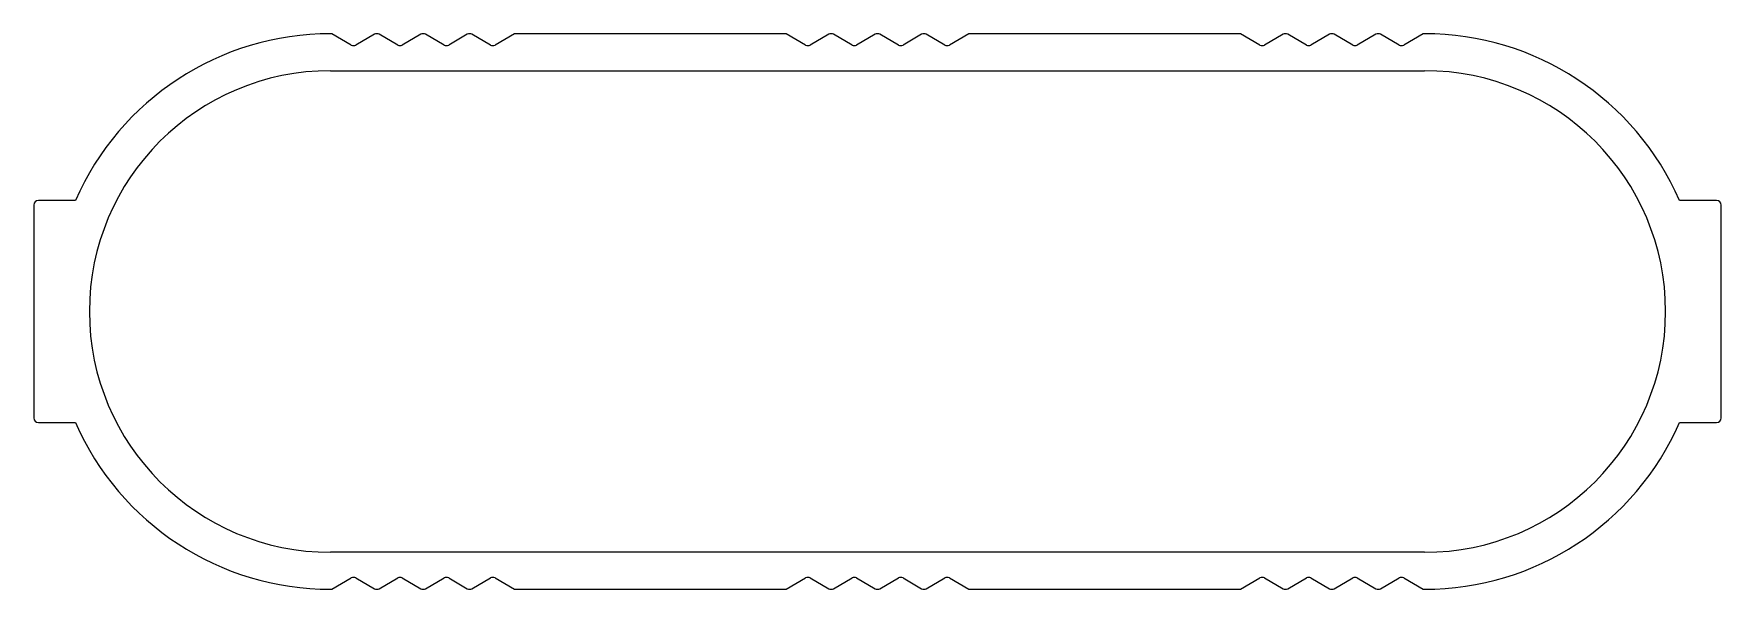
# Model space of a CAD drawing. Extents: x 865.8 to 956.8, y 698.6 to 728.6.
import ezdxf

# ---------------------------------------------------------------- set-up
doc = ezdxf.new("R2010")
doc.units = 0
doc.layers.get('0').update_dxf_attribs({"linetype": 'CONTINUOUS'})

msp = doc.modelspace()

# ---------------------------------------------------------------- linework, layer by layer
for p, q in [((881.835, 728.574), (881.768, 728.574)), ((882.893, 727.963), (881.835, 728.574)), ((884.143, 728.541), (883.143, 727.963)), ((885.393, 727.963), (884.393, 728.541)), ((886.643, 728.541), (885.643, 727.963)), ((887.893, 727.963), (886.893, 728.541)), ((889.143, 728.541), (888.143, 727.963)), ((890.393, 727.963), (889.393, 728.541)), ((891.701, 728.574), (890.643, 727.963)), ((906.335, 728.574), (891.701, 728.574)), ((907.393, 727.963), (906.335, 728.574)), ((908.643, 728.541), (907.643, 727.963)), ((909.893, 727.963), (908.893, 728.541)), ((911.143, 728.541), (910.143, 727.963)), ((912.393, 727.963), (911.393, 728.541)), ((913.643, 728.541), (912.643, 727.963)), ((914.893, 727.963), (913.893, 728.541)), ((916.201, 728.574), (915.143, 727.963)), ((930.835, 728.574), (916.201, 728.574)), ((931.893, 727.963), (930.835, 728.574)), ((933.143, 728.541), (932.143, 727.963)), ((934.393, 727.963), (933.393, 728.541)), ((935.643, 728.541), (934.643, 727.963)), ((936.893, 727.963), (935.893, 728.541)), ((938.143, 728.541), (937.143, 727.963)), ((939.393, 727.963), (938.393, 728.541)), ((940.701, 728.574), (939.643, 727.963)), ((940.768, 728.574), (940.701, 728.574)), ((881.768, 726.574), (940.768, 726.574)), ((865.768, 719.324), (865.768, 707.824)), ((868.02, 719.574), (866.018, 719.574)), ((956.518, 719.574), (954.515, 719.574)), ((956.768, 707.824), (956.768, 719.324)), ((866.018, 707.574), (868.02, 707.574)), ((954.515, 707.574), (956.518, 707.574)), ((940.768, 700.574), (881.768, 700.574)), ((881.835, 698.574), (882.893, 699.185)), ((883.143, 699.185), (884.143, 698.608)), ((884.393, 698.608), (885.393, 699.185)), ((885.643, 699.185), (886.643, 698.608)), ((886.893, 698.608), (887.893, 699.185)), ((888.143, 699.185), (889.143, 698.608)), ((889.393, 698.608), (890.393, 699.185)), ((890.643, 699.185), (891.701, 698.574)), ((906.335, 698.574), (907.393, 699.185)), ((907.643, 699.185), (908.643, 698.608)), ((908.893, 698.608), (909.893, 699.185)), ((910.143, 699.185), (911.143, 698.608)), ((911.393, 698.608), (912.393, 699.185)), ((912.643, 699.185), (913.643, 698.608)), ((913.893, 698.608), (914.893, 699.185)), ((915.143, 699.185), (916.201, 698.574)), ((930.835, 698.574), (931.893, 699.185)), ((932.143, 699.185), (933.143, 698.608)), ((933.393, 698.608), (934.393, 699.185)), ((934.643, 699.185), (935.643, 698.608)), ((935.893, 698.608), (936.893, 699.185)), ((937.143, 699.185), (938.143, 698.608)), ((938.393, 698.608), (939.393, 699.185)), ((939.643, 699.185), (940.701, 698.574)), ((881.768, 698.574), (881.835, 698.574)), ((891.701, 698.574), (906.335, 698.574)), ((916.201, 698.574), (930.835, 698.574)), ((940.701, 698.574), (940.768, 698.574))]:
    msp.add_line(p, q)
for centre, radius, start, end in [((881.768, 713.574), 15, 90, 156.42182), ((884.268, 728.324), 0.25, 60, 120), ((886.768, 728.324), 0.25, 60, 120), ((889.268, 728.324), 0.25, 60, 120), ((908.768, 728.324), 0.25, 60, 120), ((911.268, 728.324), 0.25, 60, 120), ((913.768, 728.324), 0.25, 60, 120), ((933.268, 728.324), 0.25, 60, 120), ((935.768, 728.324), 0.25, 60, 120), ((938.268, 728.324), 0.25, 60, 120), ((940.768, 713.574), 15, 23.57818, 90), ((883.018, 728.18), 0.25, 240, 300), ((885.518, 728.18), 0.25, 240, 300), ((888.018, 728.18), 0.25, 240, 300), ((890.518, 728.18), 0.25, 240, 300), ((907.518, 728.18), 0.25, 240, 300), ((910.018, 728.18), 0.25, 240, 300), ((912.518, 728.18), 0.25, 240, 300), ((915.018, 728.18), 0.25, 240, 300), ((932.018, 728.18), 0.25, 240, 300), ((934.518, 728.18), 0.25, 240, 300), ((937.018, 728.18), 0.25, 240, 300), ((939.518, 728.18), 0.25, 240, 300), ((881.768, 713.574), 13, 90, 270), ((940.768, 713.574), 13, 270, 90), ((866.018, 719.324), 0.25, 90, 180), ((956.518, 719.324), 0.25, 0, 90), ((866.018, 707.824), 0.25, 180, 270), ((881.768, 713.574), 15, 203.57818, 270), ((940.768, 713.574), 15, 270, 336.42182), ((956.518, 707.824), 0.25, 270, 0), ((883.018, 698.969), 0.25, 60, 120), ((885.518, 698.969), 0.25, 60, 120), ((888.018, 698.969), 0.25, 60, 120), ((890.518, 698.969), 0.25, 60, 120), ((907.518, 698.969), 0.25, 60, 120), ((910.018, 698.969), 0.25, 60, 120), ((912.518, 698.969), 0.25, 60, 120), ((915.018, 698.969), 0.25, 60, 120), ((932.018, 698.969), 0.25, 60, 120), ((934.518, 698.969), 0.25, 60, 120), ((937.018, 698.969), 0.25, 60, 120), ((939.518, 698.969), 0.25, 60, 120), ((884.268, 698.824), 0.25, 240, 300), ((886.768, 698.824), 0.25, 240, 300), ((889.268, 698.824), 0.25, 240, 300), ((908.768, 698.824), 0.25, 240, 300), ((911.268, 698.824), 0.25, 240, 300), ((913.768, 698.824), 0.25, 240, 300), ((933.268, 698.824), 0.25, 240, 300), ((935.768, 698.824), 0.25, 240, 300), ((938.268, 698.824), 0.25, 240, 300)]:
    msp.add_arc(centre, radius, start, end)

doc.saveas('drawing.dxf')
